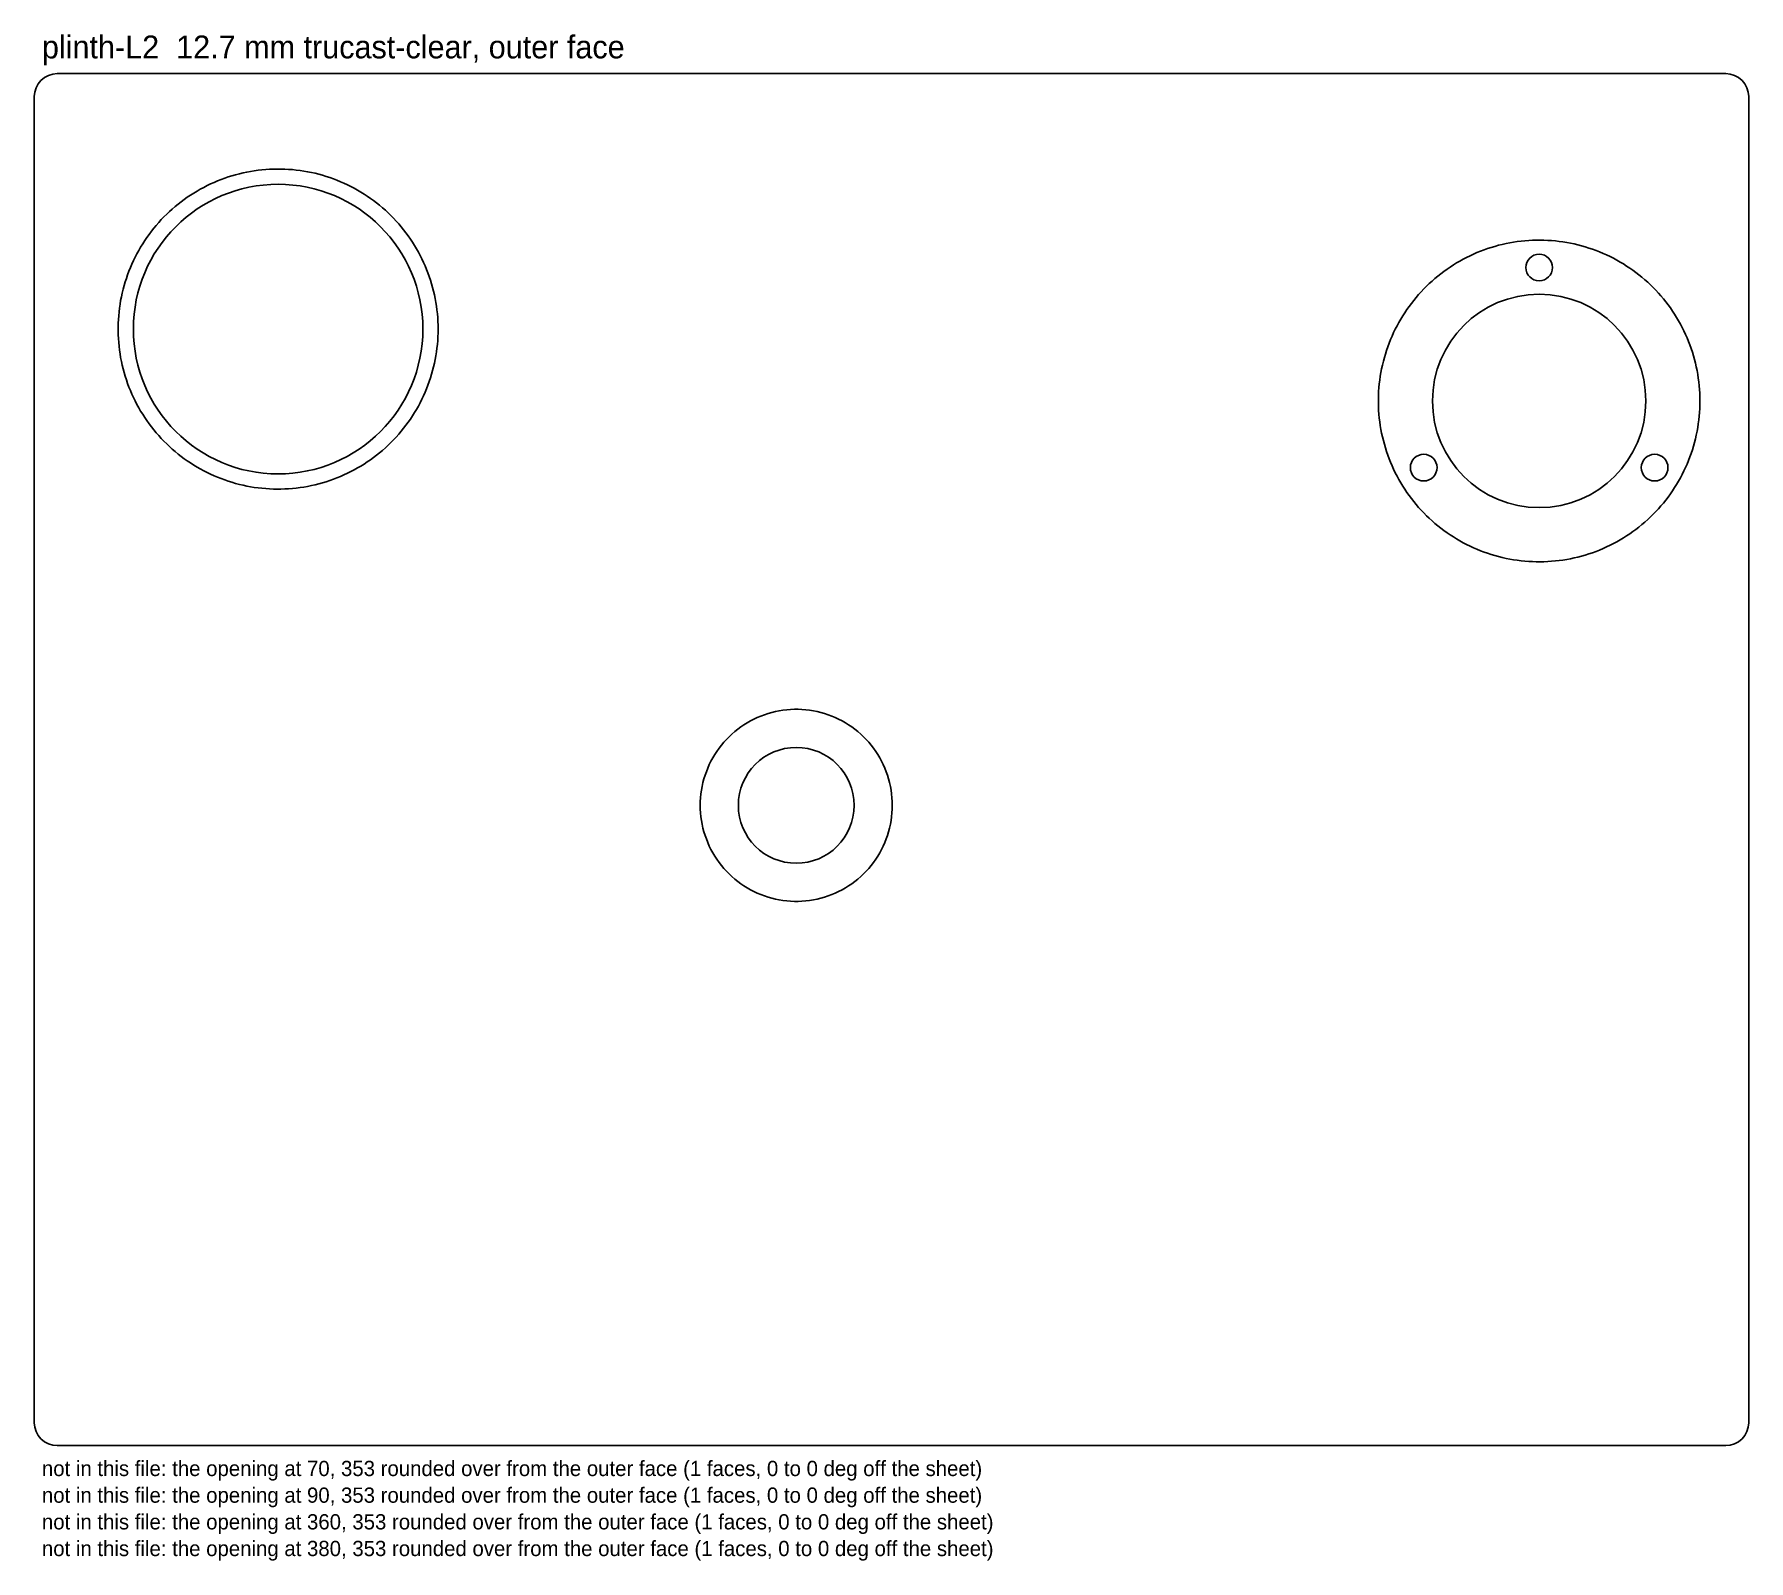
# Model space of a CAD drawing. Header units: millimetres. Extents: x 0 to 450, y -30 to 370.
import ezdxf

# ---------------------------------------------------------------- set-up
doc = ezdxf.new("R2010")
doc.units = ezdxf.units.MM
for name, color, linetype in [('CUT_INSIDE', 5, 'Continuous'), ('CUT_OUTSIDE', 1, 'Continuous'), ('NOTES', 7, 'Continuous'), ('POCKET_12MM', 3, 'Continuous'), ('POCKET_5MM', 3, 'Continuous'), ('POCKET_6MM', 3, 'Continuous')]:
    doc.layers.add(name, color=color, linetype=linetype)

msp = doc.modelspace()

# ---------------------------------------------------------------- linework, layer by layer
at = {"layer": 'CUT_INSIDE'}
for centre, radius in [((64, 292.97), 38), ((395, 309.11), 3.5), ((395, 274.11), 28), ((364.69, 256.61), 3.5), ((425.31, 256.61), 3.5), ((200, 168), 15.2)]:
    msp.add_circle(centre, radius, dxfattribs=at)
at = {"layer": 'CUT_OUTSIDE'}
msp.add_lwpolyline([(450, 354), (449.88, 355.17), (449.54, 356.3), (448.99, 357.33), (448.24, 358.24), (447.33, 358.99), (446.3, 359.54), (445.17, 359.88), (444, 360), (6, 360), (4.83, 359.88), (3.7, 359.54), (2.67, 358.99), (1.76, 358.24), (1.01, 357.33), (0.46, 356.3), (0.12, 355.17), (0, 354), (0, 6), (0.12, 4.83), (0.46, 3.7), (1.01, 2.67), (1.76, 1.76), (2.67, 1.01), (3.7, 0.46), (4.83, 0.12), (6, 0), (444, 0), (445.17, 0.12), (446.3, 0.46), (447.33, 1.01), (448.24, 1.76), (448.99, 2.67), (449.54, 3.7), (449.88, 4.83), (450, 6), (450, 354)], close=True, dxfattribs=at)
at = {"layer": 'POCKET_12MM'}
msp.add_lwpolyline([(437.2, 274.11), (437.19, 275.11), (437.15, 276.11), (437.09, 277.11), (437.01, 278.1), (436.9, 279.1), (436.77, 280.09), (436.62, 281.08), (436.44, 282.07), (436.24, 283.05), (436.02, 284.02), (435.77, 284.99), (435.5, 285.95), (435.21, 286.91), (434.9, 287.86), (434.56, 288.8), (434.2, 289.74), (433.82, 290.66), (433.41, 291.58), (432.99, 292.48), (432.54, 293.38), (432.08, 294.26), (431.59, 295.14), (431.08, 296), (430.55, 296.85), (430, 297.68), (429.43, 298.51), (428.84, 299.32), (428.24, 300.11), (427.61, 300.89), (426.97, 301.66), (426.3, 302.41), (425.63, 303.14), (424.93, 303.86), (424.21, 304.56), (423.48, 305.24), (422.74, 305.91), (421.98, 306.56), (421.2, 307.19), (420.41, 307.8), (419.6, 308.4), (418.78, 308.97), (417.95, 309.52), (417.1, 310.06), (416.24, 310.57), (415.37, 311.06), (414.49, 311.54), (413.6, 311.99), (412.7, 312.42), (411.78, 312.83), (410.86, 313.21), (409.93, 313.58), (408.99, 313.92), (408.04, 314.24), (407.09, 314.54), (406.12, 314.82), (405.16, 315.07), (404.18, 315.3), (403.2, 315.5), (402.22, 315.69), (401.23, 315.85), (400.24, 315.98), (399.25, 316.09), (398.25, 316.18), (397.25, 316.25), (396.25, 316.29), (395.25, 316.31), (394.25, 316.3), (393.25, 316.27), (392.25, 316.22), (391.25, 316.14), (390.26, 316.04), (389.26, 315.92), (388.27, 315.77), (387.29, 315.6), (386.31, 315.4), (385.33, 315.19), (384.36, 314.95), (383.39, 314.68), (382.44, 314.39), (381.48, 314.09), (380.54, 313.75), (379.6, 313.4), (378.68, 313.02), (377.76, 312.63), (376.85, 312.21), (375.95, 311.77), (375.07, 311.3), (374.19, 310.82), (373.32, 310.32), (372.47, 309.79), (371.63, 309.25), (370.81, 308.68), (369.99, 308.1), (369.19, 307.5), (368.41, 306.88), (367.64, 306.24), (366.89, 305.58), (366.15, 304.91), (365.43, 304.21), (364.72, 303.5), (364.03, 302.78), (363.36, 302.03), (362.71, 301.28), (362.07, 300.5), (361.46, 299.72), (360.86, 298.91), (360.28, 298.1), (359.72, 297.27), (359.18, 296.42), (358.66, 295.57), (358.17, 294.7), (357.69, 293.82), (357.23, 292.93), (356.8, 292.03), (356.38, 291.12), (355.99, 290.2), (355.62, 289.27), (355.27, 288.33), (354.94, 287.39), (354.64, 286.43), (354.36, 285.47), (354.1, 284.51), (353.87, 283.53), (353.65, 282.56), (353.47, 281.57), (353.3, 280.59), (353.16, 279.6), (353.04, 278.6), (352.95, 277.61), (352.87, 276.61), (352.83, 275.61), (352.8, 274.61), (352.8, 273.61), (352.83, 272.61), (352.87, 271.61), (352.95, 270.61), (353.04, 269.61), (353.16, 268.62), (353.3, 267.63), (353.47, 266.64), (353.65, 265.66), (353.87, 264.68), (354.1, 263.71), (354.36, 262.74), (354.64, 261.78), (354.94, 260.83), (355.27, 259.88), (355.62, 258.95), (355.99, 258.02), (356.38, 257.1), (356.8, 256.19), (357.23, 255.29), (357.69, 254.39), (358.17, 253.52), (358.66, 252.65), (359.18, 251.79), (359.72, 250.95), (360.28, 250.12), (360.86, 249.3), (361.46, 248.5), (362.07, 247.71), (362.71, 246.94), (363.36, 246.18), (364.03, 245.44), (364.72, 244.71), (365.43, 244), (366.15, 243.31), (366.89, 242.64), (367.64, 241.98), (368.41, 241.34), (369.19, 240.72), (369.99, 240.12), (370.81, 239.53), (371.63, 238.97), (372.47, 238.42), (373.32, 237.9), (374.19, 237.4), (375.07, 236.91), (375.95, 236.45), (376.85, 236.01), (377.76, 235.59), (378.68, 235.19), (379.6, 234.82), (380.54, 234.46), (381.48, 234.13), (382.44, 233.82), (383.39, 233.54), (384.36, 233.27), (385.33, 233.03), (386.31, 232.81), (387.29, 232.62), (388.27, 232.45), (389.26, 232.3), (390.26, 232.18), (391.25, 232.08), (392.25, 232), (393.25, 231.94), (394.25, 231.92), (395.25, 231.91), (396.25, 231.93), (397.25, 231.97), (398.25, 232.03), (399.25, 232.12), (400.24, 232.23), (401.23, 232.37), (402.22, 232.53), (403.2, 232.71), (404.18, 232.92), (405.16, 233.15), (406.12, 233.4), (407.09, 233.68), (408.04, 233.97), (408.99, 234.29), (409.93, 234.64), (410.86, 235), (411.78, 235.39), (412.7, 235.8), (413.6, 236.23), (414.49, 236.68), (415.37, 237.15), (416.24, 237.65), (417.1, 238.16), (417.95, 238.69), (418.78, 239.25), (419.6, 239.82), (420.41, 240.41), (421.2, 241.03), (421.98, 241.66), (422.74, 242.31), (423.48, 242.97), (424.21, 243.66), (424.93, 244.36), (425.63, 245.07), (426.3, 245.81), (426.97, 246.56), (427.61, 247.32), (428.24, 248.11), (428.84, 248.9), (429.43, 249.71), (430, 250.53), (430.55, 251.37), (431.08, 252.22), (431.59, 253.08), (432.08, 253.95), (432.54, 254.84), (432.99, 255.73), (433.41, 256.64), (433.82, 257.56), (434.2, 258.48), (434.56, 259.41), (434.9, 260.36), (435.21, 261.31), (435.5, 262.26), (435.77, 263.23), (436.02, 264.2), (436.24, 265.17), (436.44, 266.15), (436.62, 267.14), (436.77, 268.13), (436.9, 269.12), (437.01, 270.11), (437.09, 271.11), (437.15, 272.11), (437.19, 273.11), (437.2, 274.11)], close=True, dxfattribs=at)
at = {"layer": 'POCKET_5MM'}
msp.add_lwpolyline([(225.2, 168), (225.18, 169), (225.12, 170), (225.02, 171), (224.88, 171.99), (224.7, 172.98), (224.49, 173.96), (224.23, 174.92), (223.94, 175.88), (223.6, 176.83), (223.23, 177.76), (222.83, 178.68), (222.38, 179.57), (221.91, 180.46), (221.39, 181.32), (220.85, 182.16), (220.27, 182.97), (219.66, 183.77), (219.02, 184.54), (218.34, 185.28), (217.64, 186), (216.91, 186.68), (216.16, 187.34), (215.37, 187.97), (214.57, 188.56), (213.74, 189.13), (212.89, 189.65), (212.02, 190.15), (211.13, 190.61), (210.22, 191.03), (209.3, 191.42), (208.36, 191.77), (207.41, 192.09), (206.44, 192.36), (205.47, 192.6), (204.49, 192.8), (203.5, 192.96), (202.5, 193.08), (201.5, 193.16), (200.5, 193.2), (199.5, 193.2), (198.5, 193.16), (197.5, 193.08), (196.5, 192.96), (195.51, 192.8), (194.53, 192.6), (193.56, 192.36), (192.59, 192.09), (191.64, 191.77), (190.7, 191.42), (189.78, 191.03), (188.87, 190.61), (187.98, 190.15), (187.11, 189.65), (186.26, 189.13), (185.43, 188.56), (184.63, 187.97), (183.84, 187.34), (183.09, 186.68), (182.36, 186), (181.66, 185.28), (180.98, 184.54), (180.34, 183.77), (179.73, 182.97), (179.15, 182.16), (178.61, 181.32), (178.09, 180.46), (177.62, 179.57), (177.17, 178.68), (176.77, 177.76), (176.4, 176.83), (176.06, 175.88), (175.77, 174.92), (175.51, 173.96), (175.3, 172.98), (175.12, 171.99), (174.98, 171), (174.88, 170), (174.82, 169), (174.8, 168), (174.82, 167), (174.88, 166), (174.98, 165), (175.12, 164.01), (175.3, 163.02), (175.51, 162.04), (175.77, 161.08), (176.06, 160.12), (176.4, 159.17), (176.77, 158.24), (177.17, 157.32), (177.62, 156.43), (178.09, 155.54), (178.61, 154.68), (179.15, 153.84), (179.73, 153.03), (180.34, 152.23), (180.98, 151.46), (181.66, 150.72), (182.36, 150), (183.09, 149.32), (183.84, 148.66), (184.63, 148.03), (185.43, 147.44), (186.26, 146.87), (187.11, 146.35), (187.98, 145.85), (188.87, 145.39), (189.78, 144.97), (190.7, 144.58), (191.64, 144.23), (192.59, 143.91), (193.56, 143.64), (194.53, 143.4), (195.51, 143.2), (196.5, 143.04), (197.5, 142.92), (198.5, 142.84), (199.5, 142.8), (200.5, 142.8), (201.5, 142.84), (202.5, 142.92), (203.5, 143.04), (204.49, 143.2), (205.47, 143.4), (206.44, 143.64), (207.41, 143.91), (208.36, 144.23), (209.3, 144.58), (210.22, 144.97), (211.13, 145.39), (212.02, 145.85), (212.89, 146.35), (213.74, 146.87), (214.57, 147.44), (215.37, 148.03), (216.16, 148.66), (216.91, 149.32), (217.64, 150), (218.34, 150.72), (219.02, 151.46), (219.66, 152.23), (220.27, 153.03), (220.85, 153.84), (221.39, 154.68), (221.91, 155.54), (222.38, 156.43), (222.83, 157.32), (223.23, 158.24), (223.6, 159.17), (223.94, 160.12), (224.23, 161.08), (224.49, 162.04), (224.7, 163.02), (224.88, 164.01), (225.02, 165), (225.12, 166), (225.18, 167), (225.2, 168)], close=True, dxfattribs=at)
at = {"layer": 'POCKET_6MM'}
msp.add_lwpolyline([(106, 292.97), (105.99, 293.98), (105.95, 294.98), (105.89, 295.98), (105.81, 296.98), (105.7, 297.98), (105.57, 298.97), (105.41, 299.96), (105.24, 300.95), (105.03, 301.93), (104.81, 302.91), (104.56, 303.88), (104.29, 304.85), (103.99, 305.81), (103.67, 306.76), (103.33, 307.7), (102.97, 308.64), (102.58, 309.57), (102.18, 310.48), (101.75, 311.39), (101.3, 312.29), (100.82, 313.17), (100.33, 314.04), (99.82, 314.91), (99.28, 315.76), (98.73, 316.59), (98.15, 317.42), (97.56, 318.22), (96.95, 319.02), (96.32, 319.8), (95.67, 320.56), (95, 321.31), (94.31, 322.04), (93.61, 322.76), (92.89, 323.46), (92.15, 324.14), (91.4, 324.8), (90.63, 325.45), (89.85, 326.08), (89.05, 326.68), (88.24, 327.27), (87.41, 327.84), (86.57, 328.39), (85.72, 328.92), (84.86, 329.43), (83.98, 329.92), (83.09, 330.38), (82.19, 330.83), (81.28, 331.25), (80.36, 331.65), (79.43, 332.03), (78.5, 332.39), (77.55, 332.73), (76.6, 333.04), (75.64, 333.33), (74.67, 333.59), (73.69, 333.84), (72.72, 334.06), (71.73, 334.25), (70.74, 334.43), (69.75, 334.58), (68.76, 334.7), (67.76, 334.8), (66.76, 334.88), (65.76, 334.94), (64.75, 334.97), (63.75, 334.97), (62.75, 334.95), (61.74, 334.91), (60.74, 334.85), (59.74, 334.76), (58.75, 334.64), (57.75, 334.51), (56.76, 334.34), (55.78, 334.16), (54.79, 333.95), (53.82, 333.72), (52.85, 333.46), (51.88, 333.19), (50.93, 332.89), (49.98, 332.56), (49.03, 332.22), (48.1, 331.85), (47.18, 331.46), (46.26, 331.04), (45.36, 330.61), (44.46, 330.15), (43.58, 329.68), (42.71, 329.18), (41.85, 328.66), (41.01, 328.12), (40.17, 327.56), (39.35, 326.98), (38.55, 326.38), (37.76, 325.76), (36.98, 325.13), (36.22, 324.47), (35.48, 323.8), (34.75, 323.11), (34.04, 322.4), (33.34, 321.68), (32.67, 320.94), (32.01, 320.18), (31.37, 319.41), (30.74, 318.62), (30.14, 317.82), (29.56, 317.01), (28.99, 316.18), (28.45, 315.33), (27.92, 314.48), (27.42, 313.61), (26.94, 312.73), (26.48, 311.84), (26.04, 310.94), (25.62, 310.02), (25.22, 309.1), (24.85, 308.17), (24.49, 307.23), (24.17, 306.28), (23.86, 305.33), (23.58, 304.37), (23.31, 303.4), (23.08, 302.42), (22.86, 301.44), (22.67, 300.46), (22.51, 299.47), (22.36, 298.48), (22.24, 297.48), (22.15, 296.48), (22.07, 295.48), (22.03, 294.48), (22, 293.47), (22, 292.47), (22.03, 291.47), (22.07, 290.47), (22.15, 289.46), (22.24, 288.47), (22.36, 287.47), (22.51, 286.48), (22.67, 285.49), (22.86, 284.5), (23.08, 283.52), (23.31, 282.55), (23.58, 281.58), (23.86, 280.62), (24.17, 279.66), (24.49, 278.71), (24.85, 277.77), (25.22, 276.84), (25.62, 275.92), (26.04, 275.01), (26.48, 274.11), (26.94, 273.22), (27.42, 272.34), (27.92, 271.47), (28.45, 270.61), (28.99, 269.77), (29.56, 268.94), (30.14, 268.12), (30.74, 267.32), (31.37, 266.53), (32.01, 265.76), (32.67, 265.01), (33.34, 264.27), (34.04, 263.54), (34.75, 262.83), (35.48, 262.14), (36.22, 261.47), (36.98, 260.82), (37.76, 260.18), (38.55, 259.56), (39.35, 258.96), (40.17, 258.39), (41.01, 257.83), (41.85, 257.29), (42.71, 256.77), (43.58, 256.27), (44.46, 255.79), (45.36, 255.34), (46.26, 254.9), (47.18, 254.49), (48.1, 254.1), (49.03, 253.73), (49.98, 253.38), (50.93, 253.06), (51.88, 252.76), (52.85, 252.48), (53.82, 252.23), (54.79, 251.99), (55.78, 251.79), (56.76, 251.6), (57.75, 251.44), (58.75, 251.3), (59.74, 251.19), (60.74, 251.1), (61.74, 251.03), (62.75, 250.99), (63.75, 250.97), (64.75, 250.98), (65.76, 251.01), (66.76, 251.06), (67.76, 251.14), (68.76, 251.24), (69.75, 251.37), (70.74, 251.52), (71.73, 251.69), (72.72, 251.89), (73.69, 252.11), (74.67, 252.35), (75.64, 252.62), (76.6, 252.91), (77.55, 253.22), (78.5, 253.55), (79.43, 253.91), (80.36, 254.29), (81.28, 254.69), (82.19, 255.12), (83.09, 255.56), (83.98, 256.03), (84.86, 256.52), (85.72, 257.02), (86.57, 257.55), (87.41, 258.1), (88.24, 258.67), (89.05, 259.26), (89.85, 259.87), (90.63, 260.5), (91.4, 261.14), (92.15, 261.81), (92.89, 262.49), (93.61, 263.19), (94.31, 263.9), (95, 264.63), (95.67, 265.38), (96.32, 266.15), (96.95, 266.93), (97.56, 267.72), (98.15, 268.53), (98.73, 269.35), (99.28, 270.19), (99.82, 271.04), (100.33, 271.9), (100.82, 272.77), (101.3, 273.66), (101.75, 274.56), (102.18, 275.46), (102.58, 276.38), (102.97, 277.31), (103.33, 278.24), (103.67, 279.19), (103.99, 280.14), (104.29, 281.1), (104.56, 282.06), (104.81, 283.03), (105.03, 284.01), (105.24, 284.99), (105.41, 285.98), (105.57, 286.97), (105.7, 287.97), (105.81, 288.96), (105.89, 289.96), (105.95, 290.97), (105.99, 291.97), (106, 292.97)], close=True, dxfattribs=at)

# ---------------------------------------------------------------- texts
at = {"layer": 'NOTES'}
for s, height, p in [('plinth-L2  12.7 mm trucast-clear, outer face', 6, (2, 364)), ('not in this file: the opening at 70, 353 rounded over from the outer face (1 faces, 0 to 0 deg off the sheet)', 4, (2, -8)), ('not in this file: the opening at 90, 353 rounded over from the outer face (1 faces, 0 to 0 deg off the sheet)', 4, (2, -15)), ('not in this file: the opening at 360, 353 rounded over from the outer face (1 faces, 0 to 0 deg off the sheet)', 4, (2, -22)), ('not in this file: the opening at 380, 353 rounded over from the outer face (1 faces, 0 to 0 deg off the sheet)', 4, (2, -29))]:
    msp.add_text(s, height=height, dxfattribs=at).set_placement(p)

doc.saveas('drawing.dxf')
